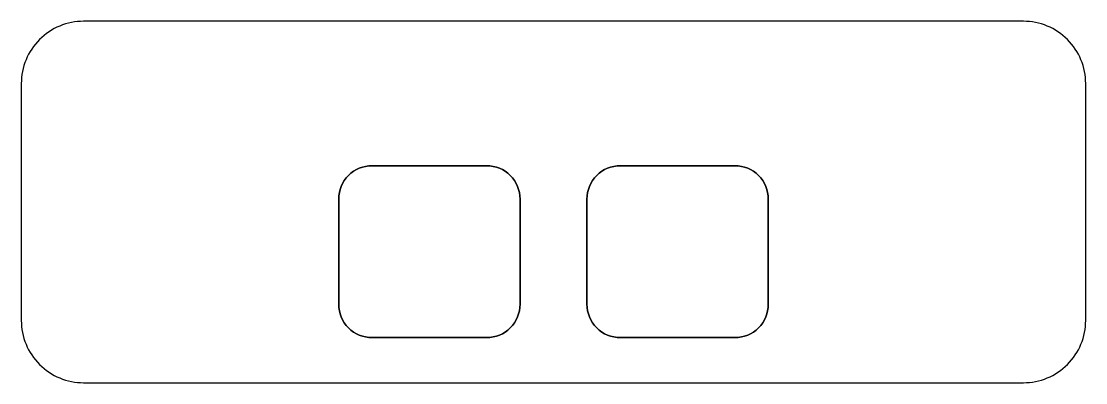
# Model space of a CAD drawing. Header units: millimetres. Extents: x -27.9 to 27.9, y -9.5 to 9.5.
import ezdxf

# ---------------------------------------------------------------- set-up
doc = ezdxf.new("R2010")
doc.units = ezdxf.units.MM
doc.layers.get('0').update_dxf_attribs({"linetype": 'CONTINUOUS'})

msp = doc.modelspace()

# ---------------------------------------------------------------- linework, layer by layer
for points in [[(27.875, 6.1976, 0.4142136), (24.6126, 9.46), (-24.6126, 9.46, 0.4142136), (-27.875, 6.1976), (-27.875, -6.1976, 0.4142136), (-24.6126, -9.46), (24.6126, -9.46, 0.4142136), (27.875, -6.1976)], [(27.875, -6.1976), (27.875, 6.1976, 0.4142136), (24.6126, 9.46), (-24.6126, 9.46, 0.4142136), (-27.875, 6.1976), (-27.875, -6.1976, 0.4142136), (-24.6126, -9.46), (24.6126, -9.46, 0.4142136)], [(-9.5, 1.9), (-3.5, 1.9, -0.4142136), (-1.75, 0.15), (-1.75, -5.35, -0.4142136), (-3.5, -7.1), (-9.5, -7.1, -0.4142136), (-11.25, -5.35), (-11.25, 0.15, -0.4142136)], [(-3.5, 1.9), (-9.5, 1.9, 0.4142136), (-11.25, 0.15), (-11.25, -5.35, 0.4142136), (-9.5, -7.1), (-3.5, -7.1, 0.4142136), (-1.75, -5.35), (-1.75, 0.15, 0.4142136)], [(3.5, 1.9), (9.5, 1.9, -0.4142136), (11.25, 0.15), (11.25, -5.35, -0.4142136), (9.5, -7.1), (3.5, -7.1, -0.4142136), (1.75, -5.35), (1.75, 0.15, -0.4142136)], [(9.5, 1.9), (3.5, 1.9, 0.4142136), (1.75, 0.15), (1.75, -5.35, 0.4142136), (3.5, -7.1), (9.5, -7.1, 0.4142136), (11.25, -5.35), (11.25, 0.15, 0.4142136)]]:
    msp.add_lwpolyline(points, format="xyb", close=True)

doc.saveas('drawing.dxf')
